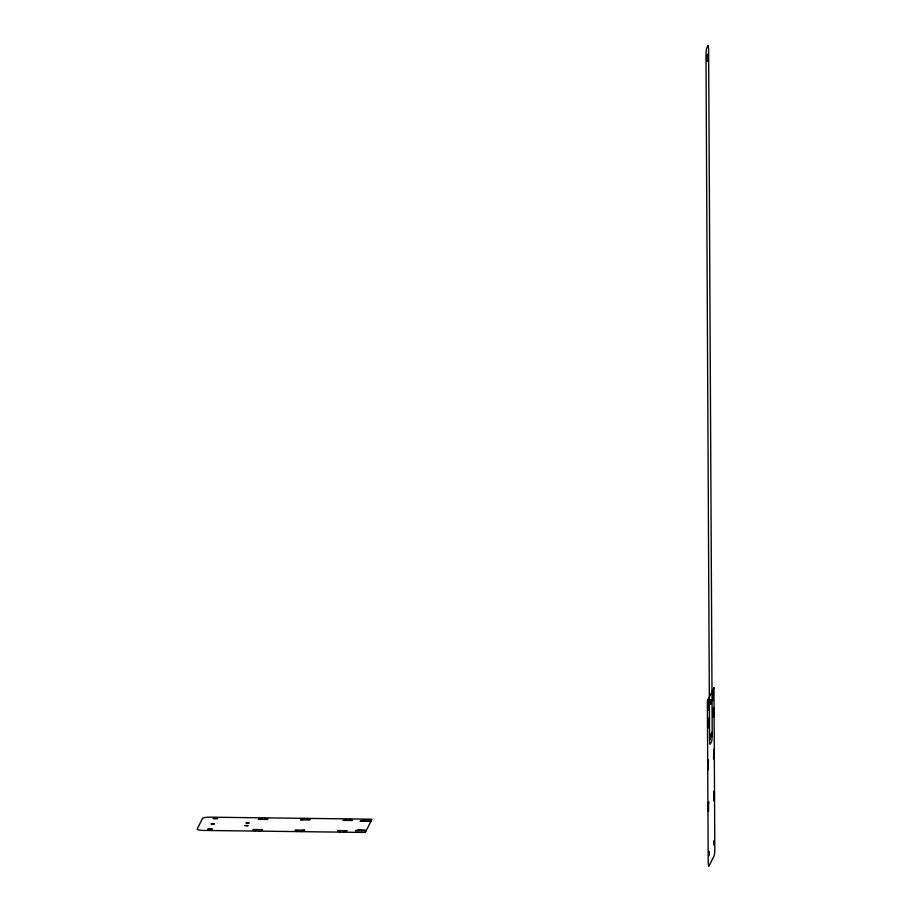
<?xml version="1.0" encoding="UTF-8"?>
<svg xmlns="http://www.w3.org/2000/svg" width="912" height="912" viewBox="0 0 912 912"><rect width="100%" height="100%" fill="white"/><g stroke="black" fill="none" stroke-linecap="round" stroke-linejoin="round"><path stroke-width="1.37" d="M710.083 737.626L710.049 738.583L710.22 735.699L710.174 739.347L710.368 737.272M710.528 701.328L710.665 703.665L710.824 702.901M710.562 702.08L710.573 702.935M711.542 732.473L711.497 736.121L711.668 735.163M711.406 734.434L711.428 735.653M710.083 737.078L710.22 735.118L710.368 737.044M711.679 734.844L711.497 736.691L711.406 735.289M710.824 702.81L710.665 704.235L710.562 702.73M711.428 733.795L711.531 733.054M710.596 700.484L710.585 701.442L710.71 700.017M714.107 840.841L714.062 845.059L714.164 840.853M708.829 851.432L708.784 855.661L708.909 851.477M255.326 831.071L255.793 830.114L252.909 830.08L253.194 829.498L262.508 829.612L259.327 830.159L258.848 831.117M261.915 817.825L261.448 818.782L258.256 819.329L267.569 819.443L267.866 818.862L264.97 818.816L265.449 817.87M297.643 831.596L298.11 830.65L295.226 830.615L295.511 830.023L304.825 830.148L301.644 830.695L301.165 831.641M304.232 818.349L303.764 819.307L300.572 819.854L309.886 819.968L310.183 819.386L307.287 819.352L307.766 818.395M339.959 832.132L340.427 831.174L337.543 831.14L337.828 830.558L347.141 830.672L343.961 831.22L343.482 832.177M346.549 818.885L346.081 819.831L342.901 820.378L352.203 820.492L352.499 819.911L349.604 819.877L350.083 818.919M707.484 722.669L708.225 718.28L707.986 728.038L707.974 725.188L707.495 726.146M714.073 709.411L713.606 710.368L713.583 707.518L713.344 717.288L714.096 712.899M707.701 764.416L708.453 760.027L708.202 769.796L708.191 766.935L707.712 767.893M714.29 751.169L713.822 752.115L713.8 749.265L713.56 759.035L714.313 754.646M707.917 806.162L708.67 801.773L708.43 811.543L708.407 808.693L707.94 809.639M714.518 792.916L714.039 793.873L714.028 791.012L713.777 800.782L714.529 796.393M211.219 823.855L214.32 823.832M214.309 823.912L211.242 823.935M246.126 822.955L249.227 822.932L246.149 823.046M371.161 820.754L363.25 820.116L360.115 821.29L370.831 821.427M366.453 830.216L358.541 829.578L355.406 830.752L366.122 830.878M710.756 700.006L710.847 701.51M711.588 732.461L711.679 733.875M710.744 700.587L710.847 701.408M711.588 733.043L711.679 733.772M713.184 689.404L712.91 700.644L712.853 690.076M708.476 698.866L708.202 710.106L708.145 699.527M707.074 55.849C706.948 71.934 708.179 48.108 707.074 55.849M208.016 829.145L212.257 829.179L208.016 829.145M213.294 818.554L217.535 818.577L213.317 818.52M202.51 818.417L197.231 829.019A7.079 1.322 -0.3 0 0 203.627 830.433L365.347 832.451L371.948 819.193L210.216 817.175A7.079 1.322 -0.3 0 0 202.51 818.417M707.94 45.725L706.618 48.37A7.079 0.65 -89.3 0 0 705.991 56.658L709.559 738.56A7.079 0.65 -89.3 0 0 710.254 744.192L711.577 741.536A7.079 0.65 -89.3 0 0 712.204 733.259L708.635 51.357A7.079 0.65 -89.3 0 0 707.94 45.725M713.959 687.842L707.37 701.1L708.202 860.643A7.079 0.65 -89.3 0 0 708.898 866.275L714.176 855.684A7.079 0.65 -89.3 0 0 714.803 847.396L713.959 687.842M244.815 825.588L247.904 825.645L244.815 825.588"/></g></svg>
